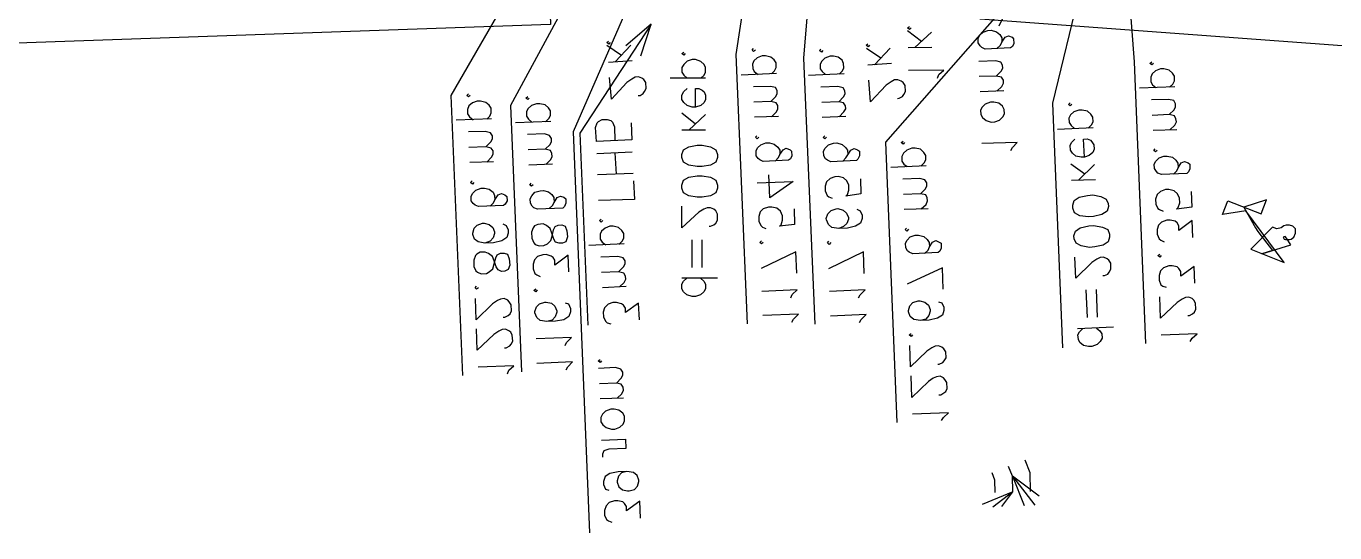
# Model space of a CAD drawing. Header units: metres. Extents: x 131 to 658, y 22 to 173.
# Drawn here: x 219.77 to 258.3, y 29.53 to 44.43 of the extents above; entities that cross this region are included whole.
import ezdxf

# ---------------------------------------------------------------- set-up
doc = ezdxf.new("R2010")
doc.units = ezdxf.units.M
for name, color, linetype in [('BUILDING', 7, 'Continuous'), ('ELECTR_CABLE', 7, 'Continuous'), ('ELECTR_CABLE_COMM', 7, 'Continuous'), ('GAS', 7, 'Continuous'), ('HEAT', 7, 'Continuous'), ('SEWER', 7, 'Continuous')]:
    doc.layers.add(name, color=color, linetype=linetype)

msp = doc.modelspace()

# ---------------------------------------------------------------- linework, layer by layer
at = {"layer": 'BUILDING'}
for points in [[(366.981, 35.872), (247.865, 44.644), (248.882, 58.456), (367.998, 49.685)], [(181.234, 54.062), (234.806, 55.937), (235.207, 44.483), (181.635, 42.608)], [(255.681, 39.001), (254.993, 38.89), (255.159, 39.29), (256.135, 38.913), (256.291, 39.323), (255.625, 39.112), (255.625, 39.112), (255.969, 38.502), (256.036, 38.391), (256.468, 37.836), (256.158, 37.736), (257.012, 38.003), (256.879, 38.191), (256.846, 38.247), (256.846, 38.247), (256.779, 38.225), (256.779, 38.225), (256.812, 38.169), (256.812, 38.169), (256.857, 38.158), (256.857, 38.158), (256.968, 38.158), (256.968, 38.158), (257.023, 38.169), (257.023, 38.169), (257.101, 38.225), (257.101, 38.225), (257.145, 38.347), (257.145, 38.347), (257.145, 38.469), (257.145, 38.469), (257.068, 38.546), (257.068, 38.546), (256.968, 38.58), (256.968, 38.58), (256.868, 38.58), (256.868, 38.58), (256.801, 38.558), (256.801, 38.558), (256.724, 38.502), (256.724, 38.502), (256.602, 38.469), (256.602, 38.469), (256.468, 38.524), (255.836, 37.87), (256.812, 37.481)]]:
    msp.add_lwpolyline(points, close=True, dxfattribs=at)
at = {"layer": 'ELECTR_CABLE'}
for points in [[(243.663, 61.472), (243.552, 62.449), (243.552, 62.449), (240.667, 43.596), (240.667, 43.596), (240.999, 35.672)], [(243.463, 49.976), (243.274, 50.93), (243.274, 50.93), (242.664, 43.496), (242.664, 43.496), (242.997, 35.661)], [(237.77, 48.434), (237.981, 49.388), (237.981, 49.388), (234.031, 42.097), (234.031, 42.097), (234.353, 34.263)], [(237.87, 43.562), (238.17, 44.494), (238.17, 44.494), (236.073, 41.287), (236.073, 41.287), (236.306, 35.639)], [(238.17, 44.494), (237.426, 43.851)], [(245.827, 44.383), (245.782, 44.339), (245.782, 44.339), (245.727, 44.383), (245.727, 44.383), (245.782, 44.428)], [(236.971, 43.951), (236.927, 43.906), (236.927, 43.906), (236.872, 43.951), (236.872, 43.951), (236.916, 43.995)], [(246.137, 43.984), (245.727, 44.295)], [(246.426, 44.261), (245.938, 43.806)], [(237.304, 43.573), (236.872, 43.862)], [(237.571, 43.873), (237.116, 43.385)], [(241.244, 43.729), (241.188, 43.684), (241.188, 43.684), (241.144, 43.729), (241.144, 43.729), (241.188, 43.773)], [(241.721, 43.03), (241.81, 43.118), (241.81, 43.118), (241.854, 43.218), (241.854, 43.218), (241.854, 43.351), (241.854, 43.351), (241.798, 43.44), (241.798, 43.44), (241.699, 43.518), (241.699, 43.518), (241.543, 43.562), (241.543, 43.562), (241.443, 43.562), (241.443, 43.562), (241.299, 43.507), (241.299, 43.507), (241.199, 43.418), (241.199, 43.418), (241.155, 43.318), (241.155, 43.318), (241.166, 43.185), (241.166, 43.185), (241.21, 43.096), (241.21, 43.096), (241.321, 43.007)], [(243.23, 43.718), (243.186, 43.673), (243.186, 43.673), (243.13, 43.718), (243.13, 43.718), (243.174, 43.762)], [(243.707, 43.018), (243.807, 43.118), (243.807, 43.118), (243.851, 43.207), (243.851, 43.207), (243.84, 43.34), (243.84, 43.34), (243.796, 43.429), (243.796, 43.429), (243.685, 43.518), (243.685, 43.518), (243.541, 43.551), (243.541, 43.551), (243.441, 43.551), (243.441, 43.551), (243.285, 43.496), (243.285, 43.496), (243.197, 43.407), (243.197, 43.407), (243.152, 43.318), (243.152, 43.318), (243.152, 43.174), (243.152, 43.174), (243.208, 43.096), (243.208, 43.096), (243.308, 43.007)], [(244.606, 43.873), (244.562, 43.829), (244.562, 43.829), (244.506, 43.873), (244.506, 43.873), (244.55, 43.917)], [(244.939, 43.496), (244.517, 43.773)], [(245.216, 43.784), (244.75, 43.296)], [(246.437, 43.806), (245.738, 43.795)], [(237.615, 43.418), (236.916, 43.362)], [(245.25, 43.34), (244.55, 43.285)], [(237.793, 42.397), (237.848, 42.397), (237.848, 42.397), (237.937, 42.453), (237.937, 42.453), (237.981, 42.508), (237.981, 42.508), (238.026, 42.597), (238.026, 42.597), (238.014, 42.774), (238.014, 42.774), (237.959, 42.863), (237.959, 42.863), (237.903, 42.907), (237.903, 42.907), (237.804, 42.941), (237.804, 42.941), (237.704, 42.93), (237.704, 42.93), (237.604, 42.874), (237.604, 42.874), (237.46, 42.774), (237.46, 42.774), (237.005, 42.286), (237.005, 42.286), (236.949, 42.919)], [(241.865, 43.041), (240.822, 42.996)], [(243.862, 43.03), (242.808, 42.985)], [(245.427, 42.308), (245.472, 42.319), (245.472, 42.319), (245.571, 42.364), (245.571, 42.364), (245.616, 42.419), (245.616, 42.419), (245.66, 42.508), (245.66, 42.508), (245.649, 42.686), (245.649, 42.686), (245.594, 42.774), (245.594, 42.774), (245.538, 42.819), (245.538, 42.819), (245.438, 42.852), (245.438, 42.852), (245.338, 42.852), (245.338, 42.852), (245.238, 42.797), (245.238, 42.797), (245.094, 42.697), (245.094, 42.697), (244.628, 42.208), (244.628, 42.208), (244.584, 42.841)], [(246.603, 42.907), (246.648, 43.007), (246.648, 43.007), (246.792, 43.141), (246.792, 43.141), (245.749, 43.129)], [(241.699, 42.219), (241.843, 42.364), (241.843, 42.364), (241.887, 42.453), (241.887, 42.453), (241.887, 42.541), (241.887, 42.541), (241.832, 42.63), (241.832, 42.63), (241.687, 42.663), (241.687, 42.663), (241.188, 42.652)], [(243.696, 42.208), (243.84, 42.353), (243.84, 42.353), (243.885, 42.441), (243.885, 42.441), (243.874, 42.53), (243.874, 42.53), (243.829, 42.619), (243.829, 42.619), (243.674, 42.663), (243.674, 42.663), (243.174, 42.641)], [(234.586, 42.319), (234.541, 42.275), (234.541, 42.275), (234.486, 42.319), (234.486, 42.319), (234.541, 42.364)], [(235.063, 41.62), (235.163, 41.72), (235.163, 41.72), (235.207, 41.809), (235.207, 41.809), (235.207, 41.942), (235.207, 41.942), (235.152, 42.031), (235.152, 42.031), (235.052, 42.12), (235.052, 42.12), (234.896, 42.153), (234.896, 42.153), (234.796, 42.153), (234.796, 42.153), (234.652, 42.097), (234.652, 42.097), (234.552, 42.009), (234.552, 42.009), (234.508, 41.92), (234.508, 41.92), (234.508, 41.787), (234.508, 41.787), (234.563, 41.698), (234.563, 41.698), (234.663, 41.609)], [(241.721, 41.765), (241.865, 41.909), (241.865, 41.909), (241.909, 41.998), (241.909, 41.998), (241.909, 42.097), (241.909, 42.097), (241.854, 42.175), (241.854, 42.175), (241.699, 42.219), (241.699, 42.219), (241.199, 42.197)], [(243.707, 41.765), (243.851, 41.909), (243.851, 41.909), (243.907, 41.998), (243.907, 41.998), (243.896, 42.086), (243.896, 42.086), (243.84, 42.175), (243.84, 42.175), (243.696, 42.208), (243.696, 42.208), (243.197, 42.186)], [(235.218, 41.631), (234.175, 41.587)], [(237.582, 41.587), (237.604, 41.088), (237.604, 41.088), (236.561, 41.043), (236.561, 41.043), (236.539, 41.454), (236.539, 41.454), (236.583, 41.587), (236.583, 41.587), (236.627, 41.631), (236.627, 41.631), (236.727, 41.687), (236.727, 41.687), (236.883, 41.687), (236.883, 41.687), (236.982, 41.654), (236.982, 41.654), (237.038, 41.609), (237.038, 41.609), (237.093, 41.476), (237.093, 41.476), (237.105, 41.065)], [(241.921, 41.776), (241.221, 41.753)], [(243.907, 41.776), (243.208, 41.742)], [(235.052, 40.81), (235.196, 40.954), (235.196, 40.954), (235.24, 41.043), (235.24, 41.043), (235.24, 41.132), (235.24, 41.132), (235.185, 41.221), (235.185, 41.221), (235.029, 41.265), (235.029, 41.265), (234.53, 41.243)], [(241.343, 41.165), (241.299, 41.121), (241.299, 41.121), (241.244, 41.165), (241.244, 41.165), (241.288, 41.21)], [(241.821, 40.466), (241.921, 40.566), (241.921, 40.566), (241.965, 40.655), (241.965, 40.655), (242.065, 40.799), (242.065, 40.799), (242.154, 40.844), (242.154, 40.844), (242.265, 40.799), (242.265, 40.799), (242.309, 40.755), (242.309, 40.755), (242.32, 40.622), (242.32, 40.622), (242.276, 40.533), (242.276, 40.533), (242.22, 40.488), (242.22, 40.488), (241.477, 40.455), (241.477, 40.455), (241.377, 40.499), (241.377, 40.499), (241.321, 40.544), (241.321, 40.544), (241.266, 40.622), (241.266, 40.622), (241.266, 40.766), (241.266, 40.766), (241.31, 40.855), (241.31, 40.855), (241.399, 40.943), (241.399, 40.943), (241.554, 40.999), (241.554, 40.999), (241.654, 40.999), (241.654, 40.999), (241.798, 40.966), (241.798, 40.966), (241.909, 40.877), (241.909, 40.877), (241.965, 40.788), (241.965, 40.788), (241.965, 40.655)], [(243.341, 41.165), (243.285, 41.121), (243.285, 41.121), (243.241, 41.154), (243.241, 41.154), (243.285, 41.21)], [(243.818, 40.466), (243.907, 40.555), (243.907, 40.555), (243.962, 40.644), (243.962, 40.644), (244.051, 40.788), (244.051, 40.788), (244.151, 40.832), (244.151, 40.832), (244.251, 40.799), (244.251, 40.799), (244.306, 40.755), (244.306, 40.755), (244.306, 40.622), (244.306, 40.622), (244.262, 40.522), (244.262, 40.522), (244.218, 40.477), (244.218, 40.477), (243.463, 40.444), (243.463, 40.444), (243.363, 40.488), (243.363, 40.488), (243.308, 40.533), (243.308, 40.533), (243.263, 40.622), (243.263, 40.622), (243.252, 40.755), (243.252, 40.755), (243.297, 40.844), (243.297, 40.844), (243.396, 40.943), (243.396, 40.943), (243.541, 40.988), (243.541, 40.988), (243.641, 40.999), (243.641, 40.999), (243.796, 40.954), (243.796, 40.954), (243.896, 40.866), (243.896, 40.866), (243.951, 40.788), (243.951, 40.788), (243.962, 40.644)], [(235.074, 40.366), (235.218, 40.511), (235.218, 40.511), (235.262, 40.599), (235.262, 40.599), (235.251, 40.688), (235.251, 40.688), (235.207, 40.777), (235.207, 40.777), (235.052, 40.81), (235.052, 40.81), (234.552, 40.799)], [(236.572, 40.688), (237.615, 40.733)], [(237.149, 40.078), (237.116, 40.71)], [(235.274, 40.377), (234.574, 40.344)], [(237.648, 40.1), (236.594, 40.056)], [(234.697, 39.767), (234.652, 39.723), (234.652, 39.723), (234.597, 39.756), (234.597, 39.756), (234.641, 39.811)], [(237.659, 39.878), (237.682, 39.334), (237.682, 39.334), (236.627, 39.301)], [(241.299, 39.823), (242.353, 39.867), (242.353, 39.867), (241.665, 39.379), (241.665, 39.379), (241.643, 40.056)], [(244.34, 39.945), (244.351, 39.501), (244.351, 39.501), (243.907, 39.434), (243.907, 39.434), (243.951, 39.479), (243.951, 39.479), (243.996, 39.612), (243.996, 39.612), (243.996, 39.756), (243.996, 39.756), (243.94, 39.878), (243.94, 39.878), (243.84, 39.967), (243.84, 39.967), (243.685, 40.011), (243.685, 40.011), (243.585, 40), (243.585, 40), (243.441, 39.956), (243.441, 39.956), (243.341, 39.856), (243.341, 39.856), (243.297, 39.723), (243.297, 39.723), (243.297, 39.59), (243.297, 39.59), (243.352, 39.456), (243.352, 39.456), (243.407, 39.412), (243.407, 39.412), (243.507, 39.368)], [(235.174, 39.068), (235.274, 39.157), (235.274, 39.157), (235.318, 39.246), (235.318, 39.246), (235.407, 39.39), (235.407, 39.39), (235.507, 39.434), (235.507, 39.434), (235.606, 39.401), (235.606, 39.401), (235.662, 39.357), (235.662, 39.357), (235.662, 39.223), (235.662, 39.223), (235.618, 39.123), (235.618, 39.123), (235.573, 39.079), (235.573, 39.079), (234.83, 39.046), (234.83, 39.046), (234.719, 39.09), (234.719, 39.09), (234.674, 39.135), (234.674, 39.135), (234.619, 39.223), (234.619, 39.223), (234.608, 39.357), (234.608, 39.357), (234.663, 39.445), (234.663, 39.445), (234.752, 39.545), (234.752, 39.545), (234.907, 39.59), (234.907, 39.59), (235.007, 39.601), (235.007, 39.601), (235.152, 39.556), (235.152, 39.556), (235.251, 39.479), (235.251, 39.479), (235.307, 39.39), (235.307, 39.39), (235.318, 39.246)], [(242.387, 39.057), (242.398, 38.602), (242.398, 38.602), (241.954, 38.546), (241.954, 38.546), (241.998, 38.591), (241.998, 38.591), (242.043, 38.724), (242.043, 38.724), (242.043, 38.857), (242.043, 38.857), (241.987, 38.99), (241.987, 38.99), (241.876, 39.079), (241.876, 39.079), (241.732, 39.112), (241.732, 39.112), (241.632, 39.112), (241.632, 39.112), (241.477, 39.057), (241.477, 39.057), (241.388, 38.968), (241.388, 38.968), (241.343, 38.835), (241.343, 38.835), (241.343, 38.691), (241.343, 38.691), (241.399, 38.569), (241.399, 38.569), (241.454, 38.524), (241.454, 38.524), (241.554, 38.48)], [(244.229, 39.046), (244.329, 39.001), (244.329, 39.001), (244.384, 38.868), (244.384, 38.868), (244.384, 38.779), (244.384, 38.779), (244.34, 38.635), (244.34, 38.635), (244.195, 38.546), (244.195, 38.546), (243.951, 38.491), (243.951, 38.491), (243.696, 38.48), (243.696, 38.48), (243.496, 38.513), (243.496, 38.513), (243.396, 38.602), (243.396, 38.602), (243.341, 38.735), (243.341, 38.735), (243.33, 38.779), (243.33, 38.779), (243.374, 38.913), (243.374, 38.913), (243.474, 39.013), (243.474, 39.013), (243.618, 39.057), (243.618, 39.057), (243.674, 39.068), (243.674, 39.068), (243.829, 39.024), (243.829, 39.024), (243.929, 38.935), (243.929, 38.935), (243.985, 38.802), (243.985, 38.802), (243.985, 38.757), (243.985, 38.757), (243.94, 38.624), (243.94, 38.624), (243.84, 38.535), (243.84, 38.535), (243.696, 38.48)], [(235.706, 38.236), (235.662, 38.092), (235.662, 38.092), (235.562, 38.047), (235.562, 38.047), (235.462, 38.047), (235.462, 38.047), (235.362, 38.08), (235.362, 38.08), (235.307, 38.169), (235.307, 38.169), (235.251, 38.347), (235.251, 38.347), (235.196, 38.48), (235.196, 38.48), (235.096, 38.569), (235.096, 38.569), (234.996, 38.613), (234.996, 38.613), (234.841, 38.602), (234.841, 38.602), (234.741, 38.558), (234.741, 38.558), (234.697, 38.502), (234.697, 38.502), (234.652, 38.369), (234.652, 38.369), (234.663, 38.191), (234.663, 38.191), (234.719, 38.058), (234.719, 38.058), (234.763, 38.014), (234.763, 38.014), (234.874, 37.969), (234.874, 37.969), (235.018, 37.981), (235.018, 37.981), (235.118, 38.025), (235.118, 38.025), (235.218, 38.125), (235.218, 38.125), (235.262, 38.258), (235.262, 38.258), (235.296, 38.436), (235.296, 38.436), (235.351, 38.535), (235.351, 38.535), (235.44, 38.58), (235.44, 38.58), (235.54, 38.591), (235.54, 38.591), (235.64, 38.546), (235.64, 38.546), (235.695, 38.413), (235.695, 38.413), (235.706, 38.236)], [(236.749, 38.713), (236.705, 38.669), (236.705, 38.669), (236.65, 38.713), (236.65, 38.713), (236.705, 38.757)], [(237.227, 38.014), (237.326, 38.114), (237.326, 38.114), (237.371, 38.202), (237.371, 38.202), (237.371, 38.336), (237.371, 38.336), (237.315, 38.424), (237.315, 38.424), (237.216, 38.513), (237.216, 38.513), (237.06, 38.546), (237.06, 38.546), (236.96, 38.546), (236.96, 38.546), (236.816, 38.491), (236.816, 38.491), (236.716, 38.402), (236.716, 38.402), (236.672, 38.313), (236.672, 38.313), (236.672, 38.169), (236.672, 38.169), (236.727, 38.08), (236.727, 38.08), (236.838, 38.003)], [(237.382, 38.025), (236.339, 37.981)], [(241.477, 38.069), (241.421, 38.025), (241.421, 38.025), (241.377, 38.069), (241.377, 38.069), (241.421, 38.114)], [(242.464, 37.17), (242.431, 37.792), (242.431, 37.792), (241.41, 37.304)], [(243.463, 38.069), (243.419, 38.014), (243.419, 38.014), (243.363, 38.058), (243.363, 38.058), (243.407, 38.103)], [(244.451, 37.159), (244.428, 37.792), (244.428, 37.792), (243.396, 37.293)], [(235.751, 37.204), (235.729, 37.692), (235.729, 37.692), (235.34, 37.403), (235.34, 37.403), (235.34, 37.548), (235.34, 37.548), (235.285, 37.625), (235.285, 37.625), (235.229, 37.67), (235.229, 37.67), (235.085, 37.714), (235.085, 37.714), (234.985, 37.703), (234.985, 37.703), (234.83, 37.659), (234.83, 37.659), (234.741, 37.559), (234.741, 37.559), (234.697, 37.426), (234.697, 37.426), (234.697, 37.293), (234.697, 37.293), (234.752, 37.159), (234.752, 37.159), (234.808, 37.115), (234.808, 37.115), (234.907, 37.071)], [(237.216, 37.204), (237.36, 37.348), (237.36, 37.348), (237.404, 37.437), (237.404, 37.437), (237.404, 37.526), (237.404, 37.526), (237.349, 37.614), (237.349, 37.614), (237.193, 37.659), (237.193, 37.659), (236.694, 37.637)], [(237.238, 36.76), (237.382, 36.893), (237.382, 36.893), (237.426, 36.993), (237.426, 36.993), (237.415, 37.082), (237.415, 37.082), (237.371, 37.17), (237.371, 37.17), (237.216, 37.204), (237.216, 37.204), (236.716, 37.182)], [(234.819, 36.671), (234.774, 36.616), (234.774, 36.616), (234.719, 36.66), (234.719, 36.66), (234.774, 36.704)], [(237.437, 36.771), (236.738, 36.738)], [(242.287, 36.438), (242.331, 36.538), (242.331, 36.538), (242.475, 36.671), (242.475, 36.671), (241.432, 36.627)], [(244.284, 36.438), (244.329, 36.527), (244.329, 36.527), (244.473, 36.671), (244.473, 36.671), (243.43, 36.627)], [(235.64, 36.294), (235.74, 36.261), (235.74, 36.261), (235.795, 36.127), (235.795, 36.127), (235.795, 36.028), (235.795, 36.028), (235.751, 35.894), (235.751, 35.894), (235.606, 35.794), (235.606, 35.794), (235.362, 35.75), (235.362, 35.75), (235.107, 35.739), (235.107, 35.739), (234.907, 35.772), (234.907, 35.772), (234.808, 35.861), (234.808, 35.861), (234.752, 35.994), (234.752, 35.994), (234.752, 36.039), (234.752, 36.039), (234.796, 36.172), (234.796, 36.172), (234.885, 36.261), (234.885, 36.261), (235.041, 36.316), (235.041, 36.316), (235.085, 36.316), (235.085, 36.316), (235.24, 36.283), (235.24, 36.283), (235.34, 36.194), (235.34, 36.194), (235.396, 36.061), (235.396, 36.061), (235.396, 36.016), (235.396, 36.016), (235.351, 35.883), (235.351, 35.883), (235.262, 35.783), (235.262, 35.783), (235.107, 35.739)], [(237.826, 35.794), (237.804, 36.283), (237.804, 36.283), (237.415, 36.005), (237.415, 36.005), (237.415, 36.138), (237.415, 36.138), (237.36, 36.227), (237.36, 36.227), (237.304, 36.261), (237.304, 36.261), (237.149, 36.305), (237.149, 36.305), (237.049, 36.305), (237.049, 36.305), (236.905, 36.249), (236.905, 36.249), (236.805, 36.15), (236.805, 36.15), (236.761, 36.016), (236.761, 36.016), (236.772, 35.883), (236.772, 35.883), (236.827, 35.75), (236.827, 35.75), (236.883, 35.706), (236.883, 35.706), (236.982, 35.672)], [(242.32, 35.728), (242.364, 35.817), (242.364, 35.817), (242.509, 35.961), (242.509, 35.961), (241.466, 35.917)], [(244.306, 35.717), (244.362, 35.806), (244.362, 35.806), (244.506, 35.95), (244.506, 35.95), (243.452, 35.905)], [(235.64, 35.04), (235.684, 35.129), (235.684, 35.129), (235.828, 35.273), (235.828, 35.273), (234.785, 35.229)], [(235.673, 34.319), (235.717, 34.407), (235.717, 34.407), (235.862, 34.552), (235.862, 34.552), (234.808, 34.507)]]:
    msp.add_lwpolyline(points, dxfattribs=at)
at = {"layer": 'ELECTR_CABLE_COMM'}
for points in [[(251.486, 58.842), (251.153, 59.763), (251.153, 59.763), (252.396, 43.385), (252.396, 43.385), (252.729, 35.095)], [(248.357, 43.773), (248.457, 43.873), (248.457, 43.873), (248.501, 43.962), (248.501, 43.962), (248.601, 44.106), (248.601, 44.106), (248.701, 44.15), (248.701, 44.15), (248.801, 44.106), (248.801, 44.106), (248.845, 44.062), (248.845, 44.062), (248.856, 43.928), (248.856, 43.928), (248.812, 43.84), (248.812, 43.84), (248.756, 43.795), (248.756, 43.795), (248.013, 43.762), (248.013, 43.762), (247.913, 43.806), (247.913, 43.806), (247.857, 43.851), (247.857, 43.851), (247.802, 43.939), (247.802, 43.939), (247.802, 44.073), (247.802, 44.073), (247.846, 44.161), (247.846, 44.161), (247.946, 44.261), (247.946, 44.261), (248.09, 44.306), (248.09, 44.306), (248.19, 44.317), (248.19, 44.317), (248.346, 44.272), (248.346, 44.272), (248.445, 44.184), (248.445, 44.184), (248.501, 44.095), (248.501, 44.095), (248.501, 43.962)], [(248.334, 42.963), (248.479, 43.107), (248.479, 43.107), (248.534, 43.196), (248.534, 43.196), (248.523, 43.285), (248.523, 43.285), (248.468, 43.374), (248.468, 43.374), (248.323, 43.418), (248.323, 43.418), (247.824, 43.396)], [(252.962, 43.34), (252.917, 43.296), (252.917, 43.296), (252.862, 43.34), (252.862, 43.34), (252.917, 43.385)], [(253.439, 42.641), (253.539, 42.73), (253.539, 42.73), (253.583, 42.83), (253.583, 42.83), (253.583, 42.963), (253.583, 42.963), (253.528, 43.052), (253.528, 43.052), (253.428, 43.141), (253.428, 43.141), (253.273, 43.174), (253.273, 43.174), (253.173, 43.174), (253.173, 43.174), (253.028, 43.118), (253.028, 43.118), (252.929, 43.03), (252.929, 43.03), (252.884, 42.93), (252.884, 42.93), (252.884, 42.797), (252.884, 42.797), (252.94, 42.708), (252.94, 42.708), (253.039, 42.63)], [(248.357, 42.519), (248.501, 42.663), (248.501, 42.663), (248.545, 42.752), (248.545, 42.752), (248.545, 42.841), (248.545, 42.841), (248.49, 42.93), (248.49, 42.93), (248.334, 42.963), (248.334, 42.963), (247.835, 42.952)], [(248.556, 42.53), (247.857, 42.497)], [(253.594, 42.652), (252.551, 42.608)], [(248.579, 41.853), (248.567, 41.986), (248.567, 41.986), (248.523, 42.075), (248.523, 42.075), (248.412, 42.164), (248.412, 42.164), (248.268, 42.197), (248.268, 42.197), (248.168, 42.197), (248.168, 42.197), (248.013, 42.142), (248.013, 42.142), (247.924, 42.053), (247.924, 42.053), (247.868, 41.964), (247.868, 41.964), (247.88, 41.831), (247.88, 41.831), (247.935, 41.742), (247.935, 41.742), (248.035, 41.654), (248.035, 41.654), (248.19, 41.609), (248.19, 41.609), (248.29, 41.62), (248.29, 41.62), (248.434, 41.665), (248.434, 41.665), (248.534, 41.765), (248.534, 41.765), (248.579, 41.853)], [(253.428, 41.831), (253.572, 41.975), (253.572, 41.975), (253.617, 42.064), (253.617, 42.064), (253.617, 42.153), (253.617, 42.153), (253.561, 42.242), (253.561, 42.242), (253.406, 42.275), (253.406, 42.275), (252.906, 42.264)], [(253.45, 41.387), (253.594, 41.52), (253.594, 41.52), (253.639, 41.62), (253.639, 41.62), (253.628, 41.709), (253.628, 41.709), (253.583, 41.798), (253.583, 41.798), (253.428, 41.831), (253.428, 41.831), (252.929, 41.809)], [(253.65, 41.387), (252.951, 41.365)], [(248.767, 40.777), (248.812, 40.866), (248.812, 40.866), (248.956, 41.01), (248.956, 41.01), (247.913, 40.977)], [(253.073, 40.777), (253.028, 40.733), (253.028, 40.733), (252.973, 40.777), (252.973, 40.777), (253.017, 40.821)], [(253.55, 40.078), (253.65, 40.178), (253.65, 40.178), (253.694, 40.266), (253.694, 40.266), (253.783, 40.411), (253.783, 40.411), (253.883, 40.455), (253.883, 40.455), (253.983, 40.411), (253.983, 40.411), (254.038, 40.377), (254.038, 40.377), (254.038, 40.233), (254.038, 40.233), (253.994, 40.144), (253.994, 40.144), (253.949, 40.1), (253.949, 40.1), (253.206, 40.067), (253.206, 40.067), (253.095, 40.111), (253.095, 40.111), (253.051, 40.155), (253.051, 40.155), (252.995, 40.244), (252.995, 40.244), (252.984, 40.377), (252.984, 40.377), (253.039, 40.466), (253.039, 40.466), (253.128, 40.555), (253.128, 40.555), (253.273, 40.61), (253.273, 40.61), (253.372, 40.61), (253.372, 40.61), (253.528, 40.577), (253.528, 40.577), (253.628, 40.488), (253.628, 40.488), (253.683, 40.4), (253.683, 40.4), (253.694, 40.266)], [(254.071, 39.567), (254.094, 39.112), (254.094, 39.112), (253.639, 39.046), (253.639, 39.046), (253.694, 39.101), (253.694, 39.101), (253.739, 39.234), (253.739, 39.234), (253.727, 39.368), (253.727, 39.368), (253.672, 39.501), (253.672, 39.501), (253.572, 39.59), (253.572, 39.59), (253.417, 39.623), (253.417, 39.623), (253.317, 39.623), (253.317, 39.623), (253.173, 39.567), (253.173, 39.567), (253.073, 39.479), (253.073, 39.479), (253.028, 39.345), (253.028, 39.345), (253.039, 39.201), (253.039, 39.201), (253.095, 39.068), (253.095, 39.068), (253.139, 39.035), (253.139, 39.035), (253.25, 38.99)], [(254.127, 38.214), (254.105, 38.713), (254.105, 38.713), (253.716, 38.424), (253.716, 38.424), (253.716, 38.558), (253.716, 38.558), (253.661, 38.646), (253.661, 38.646), (253.605, 38.691), (253.605, 38.691), (253.461, 38.724), (253.461, 38.724), (253.361, 38.724), (253.361, 38.724), (253.206, 38.669), (253.206, 38.669), (253.117, 38.58), (253.117, 38.58), (253.073, 38.447), (253.073, 38.447), (253.073, 38.313), (253.073, 38.313), (253.128, 38.18), (253.128, 38.18), (253.184, 38.136), (253.184, 38.136), (253.284, 38.092)], [(253.195, 37.681), (253.15, 37.637), (253.15, 37.637), (253.095, 37.681), (253.095, 37.681), (253.15, 37.725)], [(254.182, 36.871), (254.16, 37.359), (254.16, 37.359), (253.772, 37.082), (253.772, 37.082), (253.772, 37.215), (253.772, 37.215), (253.716, 37.304), (253.716, 37.304), (253.661, 37.348), (253.661, 37.348), (253.517, 37.381), (253.517, 37.381), (253.417, 37.381), (253.417, 37.381), (253.261, 37.326), (253.261, 37.326), (253.173, 37.237), (253.173, 37.237), (253.128, 37.093), (253.128, 37.093), (253.128, 36.96), (253.128, 36.96), (253.184, 36.826), (253.184, 36.826), (253.239, 36.782), (253.239, 36.782), (253.339, 36.749)], [(253.972, 35.917), (254.027, 35.917), (254.027, 35.917), (254.116, 35.972), (254.116, 35.972), (254.171, 36.016), (254.171, 36.016), (254.216, 36.105), (254.216, 36.105), (254.205, 36.283), (254.205, 36.283), (254.149, 36.371), (254.149, 36.371), (254.105, 36.416), (254.105, 36.416), (254.005, 36.46), (254.005, 36.46), (253.905, 36.449), (253.905, 36.449), (253.805, 36.405), (253.805, 36.405), (253.661, 36.305), (253.661, 36.305), (253.173, 35.839), (253.173, 35.839), (253.15, 36.471)], [(254.049, 35.151), (254.105, 35.251), (254.105, 35.251), (254.249, 35.384), (254.249, 35.384), (253.195, 35.34)]]:
    msp.add_lwpolyline(points, dxfattribs=at)
at = {"layer": 'GAS'}
for points in [[(234.763, 46.181), (235.007, 47.124), (235.007, 47.124), (232.277, 42.397), (232.277, 42.397), (232.621, 34.152)], [(248.423, 44.439), (248.856, 45.327), (248.856, 45.327), (245.072, 41.021), (245.072, 41.021), (245.405, 32.776)], [(232.843, 42.397), (232.799, 42.353), (232.799, 42.353), (232.744, 42.397), (232.744, 42.397), (232.799, 42.441)], [(233.332, 41.698), (233.42, 41.787), (233.42, 41.787), (233.465, 41.887), (233.465, 41.887), (233.465, 42.02), (233.465, 42.02), (233.409, 42.109), (233.409, 42.109), (233.309, 42.186), (233.309, 42.186), (233.154, 42.231), (233.154, 42.231), (233.054, 42.231), (233.054, 42.231), (232.91, 42.175), (232.91, 42.175), (232.81, 42.086), (232.81, 42.086), (232.766, 41.986), (232.766, 41.986), (232.766, 41.853), (232.766, 41.853), (232.821, 41.765), (232.821, 41.765), (232.932, 41.676)], [(233.476, 41.709), (232.433, 41.665)], [(233.309, 40.888), (233.454, 41.032), (233.454, 41.032), (233.498, 41.121), (233.498, 41.121), (233.498, 41.21), (233.498, 41.21), (233.443, 41.298), (233.443, 41.298), (233.287, 41.332), (233.287, 41.332), (232.799, 41.321)], [(233.332, 40.433), (233.476, 40.577), (233.476, 40.577), (233.52, 40.666), (233.52, 40.666), (233.52, 40.766), (233.52, 40.766), (233.465, 40.844), (233.465, 40.844), (233.309, 40.888), (233.309, 40.888), (232.81, 40.866)], [(245.638, 41.01), (245.594, 40.966), (245.594, 40.966), (245.538, 41.01), (245.538, 41.01), (245.594, 41.054)], [(246.115, 40.311), (246.215, 40.411), (246.215, 40.411), (246.259, 40.499), (246.259, 40.499), (246.259, 40.633), (246.259, 40.633), (246.204, 40.721), (246.204, 40.721), (246.104, 40.81), (246.104, 40.81), (245.949, 40.844), (245.949, 40.844), (245.849, 40.844), (245.849, 40.844), (245.705, 40.788), (245.705, 40.788), (245.605, 40.699), (245.605, 40.699), (245.56, 40.599), (245.56, 40.599), (245.56, 40.466), (245.56, 40.466), (245.616, 40.377), (245.616, 40.377), (245.716, 40.3)], [(233.531, 40.444), (232.832, 40.422)], [(246.27, 40.322), (245.227, 40.278)], [(232.954, 39.834), (232.91, 39.789), (232.91, 39.789), (232.854, 39.834), (232.854, 39.834), (232.899, 39.878)], [(246.104, 39.501), (246.248, 39.645), (246.248, 39.645), (246.293, 39.734), (246.293, 39.734), (246.293, 39.823), (246.293, 39.823), (246.237, 39.911), (246.237, 39.911), (246.082, 39.956), (246.082, 39.956), (245.582, 39.934)], [(233.431, 39.135), (233.531, 39.234), (233.531, 39.234), (233.576, 39.323), (233.576, 39.323), (233.665, 39.467), (233.665, 39.467), (233.764, 39.512), (233.764, 39.512), (233.864, 39.467), (233.864, 39.467), (233.92, 39.423), (233.92, 39.423), (233.931, 39.29), (233.931, 39.29), (233.875, 39.201), (233.875, 39.201), (233.831, 39.157), (233.831, 39.157), (233.087, 39.123), (233.087, 39.123), (232.988, 39.168), (232.988, 39.168), (232.932, 39.212), (232.932, 39.212), (232.877, 39.29), (232.877, 39.29), (232.877, 39.434), (232.877, 39.434), (232.921, 39.523), (232.921, 39.523), (233.01, 39.612), (233.01, 39.612), (233.165, 39.667), (233.165, 39.667), (233.265, 39.667), (233.265, 39.667), (233.409, 39.634), (233.409, 39.634), (233.52, 39.545), (233.52, 39.545), (233.565, 39.456), (233.565, 39.456), (233.576, 39.323)], [(246.126, 39.057), (246.27, 39.19), (246.27, 39.19), (246.315, 39.29), (246.315, 39.29), (246.304, 39.379), (246.304, 39.379), (246.259, 39.467), (246.259, 39.467), (246.104, 39.501), (246.104, 39.501), (245.605, 39.479)], [(246.326, 39.057), (245.627, 39.035)], [(233.809, 38.613), (233.909, 38.569), (233.909, 38.569), (233.964, 38.436), (233.964, 38.436), (233.964, 38.347), (233.964, 38.347), (233.92, 38.214), (233.92, 38.214), (233.776, 38.114), (233.776, 38.114), (233.531, 38.058), (233.531, 38.058), (233.276, 38.047), (233.276, 38.047), (233.076, 38.092), (233.076, 38.092), (232.977, 38.169), (232.977, 38.169), (232.921, 38.302), (232.921, 38.302), (232.921, 38.347), (232.921, 38.347), (232.965, 38.491), (232.965, 38.491), (233.054, 38.58), (233.054, 38.58), (233.21, 38.635), (233.21, 38.635), (233.254, 38.635), (233.254, 38.635), (233.409, 38.602), (233.409, 38.602), (233.509, 38.513), (233.509, 38.513), (233.565, 38.38), (233.565, 38.38), (233.565, 38.336), (233.565, 38.336), (233.52, 38.202), (233.52, 38.202), (233.431, 38.103), (233.431, 38.103), (233.276, 38.047)], [(245.749, 38.458), (245.705, 38.402), (245.705, 38.402), (245.649, 38.447), (245.649, 38.447), (245.693, 38.491)], [(246.226, 37.747), (246.326, 37.847), (246.326, 37.847), (246.37, 37.936), (246.37, 37.936), (246.459, 38.08), (246.459, 38.08), (246.559, 38.125), (246.559, 38.125), (246.659, 38.08), (246.659, 38.08), (246.714, 38.047), (246.714, 38.047), (246.714, 37.903), (246.714, 37.903), (246.67, 37.814), (246.67, 37.814), (246.626, 37.77), (246.626, 37.77), (245.882, 37.736), (245.882, 37.736), (245.771, 37.781), (245.771, 37.781), (245.727, 37.825), (245.727, 37.825), (245.671, 37.914), (245.671, 37.914), (245.66, 38.047), (245.66, 38.047), (245.716, 38.136), (245.716, 38.136), (245.804, 38.236), (245.804, 38.236), (245.949, 38.28), (245.949, 38.28), (246.049, 38.28), (246.049, 38.28), (246.204, 38.247), (246.204, 38.247), (246.304, 38.158), (246.304, 38.158), (246.359, 38.069), (246.359, 38.069), (246.37, 37.936)], [(234.009, 37.403), (233.964, 37.27), (233.964, 37.27), (233.864, 37.226), (233.864, 37.226), (233.764, 37.215), (233.764, 37.215), (233.665, 37.259), (233.665, 37.259), (233.609, 37.348), (233.609, 37.348), (233.554, 37.526), (233.554, 37.526), (233.498, 37.659), (233.498, 37.659), (233.387, 37.747), (233.387, 37.747), (233.287, 37.781), (233.287, 37.781), (233.143, 37.781), (233.143, 37.781), (233.043, 37.725), (233.043, 37.725), (232.999, 37.681), (232.999, 37.681), (232.954, 37.548), (232.954, 37.548), (232.954, 37.359), (232.954, 37.359), (233.01, 37.237), (233.01, 37.237), (233.065, 37.193), (233.065, 37.193), (233.165, 37.148), (233.165, 37.148), (233.321, 37.159), (233.321, 37.159), (233.409, 37.204), (233.409, 37.204), (233.509, 37.293), (233.509, 37.293), (233.554, 37.437), (233.554, 37.437), (233.598, 37.614), (233.598, 37.614), (233.642, 37.703), (233.642, 37.703), (233.742, 37.759), (233.742, 37.759), (233.842, 37.759), (233.842, 37.759), (233.942, 37.725), (233.942, 37.725), (233.997, 37.592), (233.997, 37.592), (234.009, 37.403)], [(246.77, 36.693), (246.748, 37.326), (246.748, 37.326), (245.716, 36.838)], [(233.087, 36.738), (233.032, 36.693), (233.032, 36.693), (232.988, 36.738), (232.988, 36.738), (233.032, 36.782)], [(233.82, 35.872), (233.864, 35.872), (233.864, 35.872), (233.964, 35.917), (233.964, 35.917), (234.02, 35.972), (234.02, 35.972), (234.064, 36.061), (234.064, 36.061), (234.053, 36.238), (234.053, 36.238), (233.997, 36.327), (233.997, 36.327), (233.953, 36.371), (233.953, 36.371), (233.842, 36.416), (233.842, 36.416), (233.742, 36.405), (233.742, 36.405), (233.653, 36.36), (233.653, 36.36), (233.498, 36.261), (233.498, 36.261), (233.021, 35.794), (233.021, 35.794), (232.999, 36.416)], [(246.637, 36.327), (246.737, 36.294), (246.737, 36.294), (246.792, 36.161), (246.792, 36.161), (246.792, 36.072), (246.792, 36.072), (246.748, 35.928), (246.748, 35.928), (246.603, 35.839), (246.603, 35.839), (246.359, 35.783), (246.359, 35.783), (246.104, 35.772), (246.104, 35.772), (245.904, 35.806), (245.904, 35.806), (245.804, 35.894), (245.804, 35.894), (245.749, 36.028), (245.749, 36.028), (245.749, 36.072), (245.749, 36.072), (245.793, 36.205), (245.793, 36.205), (245.882, 36.305), (245.882, 36.305), (246.037, 36.349), (246.037, 36.349), (246.082, 36.349), (246.082, 36.349), (246.237, 36.316), (246.237, 36.316), (246.337, 36.227), (246.337, 36.227), (246.393, 36.094), (246.393, 36.094), (246.393, 36.05), (246.393, 36.05), (246.348, 35.917), (246.348, 35.917), (246.259, 35.817), (246.259, 35.817), (246.104, 35.772)], [(233.853, 34.973), (233.909, 34.973), (233.909, 34.973), (234.009, 35.029), (234.009, 35.029), (234.053, 35.073), (234.053, 35.073), (234.097, 35.162), (234.097, 35.162), (234.086, 35.34), (234.086, 35.34), (234.042, 35.428), (234.042, 35.428), (233.986, 35.473), (233.986, 35.473), (233.886, 35.517), (233.886, 35.517), (233.787, 35.506), (233.787, 35.506), (233.687, 35.462), (233.687, 35.462), (233.542, 35.362), (233.542, 35.362), (233.054, 34.896), (233.054, 34.896), (233.032, 35.528)], [(245.871, 35.351), (245.827, 35.306), (245.827, 35.306), (245.771, 35.351), (245.771, 35.351), (245.827, 35.395)], [(246.614, 34.485), (246.659, 34.485), (246.659, 34.485), (246.759, 34.541), (246.759, 34.541), (246.803, 34.585), (246.803, 34.585), (246.859, 34.674), (246.859, 34.674), (246.847, 34.851), (246.847, 34.851), (246.792, 34.94), (246.792, 34.94), (246.737, 34.984), (246.737, 34.984), (246.637, 35.029), (246.637, 35.029), (246.537, 35.018), (246.537, 35.018), (246.437, 34.973), (246.437, 34.973), (246.293, 34.873), (246.293, 34.873), (245.815, 34.407), (245.815, 34.407), (245.793, 35.04)], [(233.942, 34.208), (233.986, 34.307), (233.986, 34.307), (234.131, 34.441), (234.131, 34.441), (233.076, 34.396)], [(246.648, 33.586), (246.703, 33.586), (246.703, 33.586), (246.792, 33.642), (246.792, 33.642), (246.847, 33.686), (246.847, 33.686), (246.892, 33.775), (246.892, 33.775), (246.881, 33.952), (246.881, 33.952), (246.825, 34.041), (246.825, 34.041), (246.781, 34.086), (246.781, 34.086), (246.681, 34.13), (246.681, 34.13), (246.581, 34.119), (246.581, 34.119), (246.481, 34.074), (246.481, 34.074), (246.337, 33.975), (246.337, 33.975), (245.849, 33.509), (245.849, 33.509), (245.827, 34.141)], [(246.725, 32.832), (246.781, 32.92), (246.781, 32.92), (246.925, 33.054), (246.925, 33.054), (245.871, 33.02)]]:
    msp.add_lwpolyline(points, dxfattribs=at)
at = {"layer": 'HEAT'}
for points in [[(249.344, 30.745), (249.333, 31.289), (249.333, 31.289), (249.189, 31.666)], [(248.301, 30.712), (248.29, 31.078), (248.29, 31.078), (248.212, 31.289)], [(248.823, 30.734), (248.812, 31.189), (248.812, 31.189), (248.701, 31.478)], [(249.599, 30.601), (248.812, 31.189), (249.469, 30.341)], [(248.812, 31.189), (249.158, 30.329)], [(248.823, 30.734), (247.924, 30.357)], [(248.504, 30.299), (248.823, 30.734), (248.238, 30.282)]]:
    msp.add_lwpolyline(points, dxfattribs=at)
at = {"layer": 'SEWER'}
for points in [[(251.652, 47.912), (251.619, 48.889), (251.619, 48.889), (249.988, 42.164), (249.988, 42.164), (250.287, 34.973)], [(238.669, 47.069), (238.802, 48.034), (235.873, 41.321), (236.358, 29.525)], [(239.18, 43.629), (239.135, 43.584), (239.135, 43.584), (239.08, 43.629), (239.08, 43.629), (239.135, 43.673)], [(239.635, 42.907), (239.734, 42.996), (239.734, 42.996), (239.779, 43.085), (239.779, 43.085), (239.779, 43.218), (239.779, 43.218), (239.734, 43.307), (239.734, 43.307), (239.635, 43.396), (239.635, 43.396), (239.479, 43.451), (239.479, 43.451), (239.379, 43.451), (239.379, 43.451), (239.235, 43.407), (239.235, 43.407), (239.135, 43.307), (239.135, 43.307), (239.08, 43.218), (239.08, 43.218), (239.08, 43.085), (239.08, 43.085), (239.135, 42.996), (239.135, 42.996), (239.235, 42.907)], [(239.779, 42.907), (238.736, 42.907)], [(239.479, 42.053), (239.479, 42.597), (239.479, 42.597), (239.579, 42.597), (239.579, 42.597), (239.679, 42.552), (239.679, 42.552), (239.734, 42.497), (239.734, 42.497), (239.779, 42.408), (239.779, 42.408), (239.779, 42.275), (239.779, 42.275), (239.734, 42.186), (239.734, 42.186), (239.635, 42.097), (239.635, 42.097), (239.479, 42.053), (239.479, 42.053), (239.379, 42.053), (239.379, 42.053), (239.235, 42.097), (239.235, 42.097), (239.135, 42.186), (239.135, 42.186), (239.08, 42.275), (239.08, 42.275), (239.08, 42.408), (239.08, 42.408), (239.135, 42.508), (239.135, 42.508), (239.235, 42.597)], [(250.565, 42.131), (250.509, 42.086), (250.509, 42.086), (250.465, 42.131), (250.465, 42.131), (250.509, 42.175)], [(239.479, 41.554), (239.08, 41.875)], [(239.779, 41.831), (239.28, 41.376)], [(251.042, 41.432), (251.142, 41.531), (251.142, 41.531), (251.186, 41.62), (251.186, 41.62), (251.175, 41.753), (251.175, 41.753), (251.12, 41.842), (251.12, 41.842), (251.02, 41.931), (251.02, 41.931), (250.865, 41.964), (250.865, 41.964), (250.765, 41.964), (250.765, 41.964), (250.62, 41.909), (250.62, 41.909), (250.521, 41.82), (250.521, 41.82), (250.476, 41.731), (250.476, 41.731), (250.487, 41.598), (250.487, 41.598), (250.543, 41.509), (250.543, 41.509), (250.643, 41.421)], [(239.779, 41.376), (239.08, 41.376)], [(251.186, 41.443), (250.143, 41.398)], [(240.123, 40.566), (240.078, 40.433), (240.078, 40.433), (239.923, 40.344), (239.923, 40.344), (239.679, 40.3), (239.679, 40.3), (239.524, 40.3), (239.524, 40.3), (239.28, 40.344), (239.28, 40.344), (239.124, 40.433), (239.124, 40.433), (239.08, 40.566), (239.08, 40.566), (239.08, 40.655), (239.08, 40.655), (239.124, 40.799), (239.124, 40.799), (239.28, 40.888), (239.28, 40.888), (239.524, 40.932), (239.524, 40.932), (239.679, 40.932), (239.679, 40.932), (239.923, 40.888), (239.923, 40.888), (240.078, 40.799), (240.078, 40.799), (240.123, 40.655), (240.123, 40.655), (240.123, 40.566)], [(250.931, 40.577), (250.909, 41.11), (250.909, 41.11), (251.009, 41.121), (251.009, 41.121), (251.109, 41.077), (251.109, 41.077), (251.153, 41.032), (251.153, 41.032), (251.209, 40.943), (251.209, 40.943), (251.22, 40.81), (251.22, 40.81), (251.175, 40.721), (251.175, 40.721), (251.075, 40.633), (251.075, 40.633), (250.931, 40.577), (250.931, 40.577), (250.831, 40.577), (250.831, 40.577), (250.676, 40.61), (250.676, 40.61), (250.576, 40.699), (250.576, 40.699), (250.521, 40.788), (250.521, 40.788), (250.509, 40.921), (250.509, 40.921), (250.554, 41.01), (250.554, 41.01), (250.654, 41.11)], [(250.942, 40.078), (250.532, 40.377)], [(251.231, 40.366), (250.754, 39.9)], [(240.123, 39.667), (240.078, 39.534), (240.078, 39.534), (239.923, 39.445), (239.923, 39.445), (239.679, 39.401), (239.679, 39.401), (239.524, 39.401), (239.524, 39.401), (239.28, 39.445), (239.28, 39.445), (239.124, 39.534), (239.124, 39.534), (239.08, 39.667), (239.08, 39.667), (239.08, 39.756), (239.08, 39.756), (239.124, 39.9), (239.124, 39.9), (239.28, 39.989), (239.28, 39.989), (239.524, 40.033), (239.524, 40.033), (239.679, 40.033), (239.679, 40.033), (239.923, 39.989), (239.923, 39.989), (240.078, 39.9), (240.078, 39.9), (240.123, 39.756), (240.123, 39.756), (240.123, 39.667)], [(251.253, 39.911), (250.554, 39.889)], [(251.641, 39.123), (251.597, 38.99), (251.597, 38.99), (251.442, 38.89), (251.442, 38.89), (251.197, 38.835), (251.197, 38.835), (251.053, 38.824), (251.053, 38.824), (250.798, 38.857), (250.798, 38.857), (250.643, 38.946), (250.643, 38.946), (250.587, 39.079), (250.587, 39.079), (250.587, 39.168), (250.587, 39.168), (250.631, 39.301), (250.631, 39.301), (250.776, 39.401), (250.776, 39.401), (251.02, 39.456), (251.02, 39.456), (251.175, 39.467), (251.175, 39.467), (251.419, 39.423), (251.419, 39.423), (251.575, 39.345), (251.575, 39.345), (251.63, 39.212), (251.63, 39.212), (251.641, 39.123)], [(239.879, 38.546), (239.923, 38.546), (239.923, 38.546), (240.023, 38.591), (240.023, 38.591), (240.078, 38.635), (240.078, 38.635), (240.123, 38.724), (240.123, 38.724), (240.123, 38.902), (240.123, 38.902), (240.078, 39.001), (240.078, 39.001), (240.023, 39.046), (240.023, 39.046), (239.923, 39.09), (239.923, 39.09), (239.823, 39.09), (239.823, 39.09), (239.723, 39.046), (239.723, 39.046), (239.579, 38.957), (239.579, 38.957), (239.08, 38.502), (239.08, 38.502), (239.08, 39.135)], [(251.675, 38.225), (251.63, 38.092), (251.63, 38.092), (251.486, 37.992), (251.486, 37.992), (251.242, 37.936), (251.242, 37.936), (251.086, 37.925), (251.086, 37.925), (250.831, 37.969), (250.831, 37.969), (250.687, 38.047), (250.687, 38.047), (250.631, 38.18), (250.631, 38.18), (250.62, 38.269), (250.62, 38.269), (250.665, 38.402), (250.665, 38.402), (250.809, 38.502), (250.809, 38.502), (251.064, 38.558), (251.064, 38.558), (251.209, 38.569), (251.209, 38.569), (251.464, 38.524), (251.464, 38.524), (251.619, 38.447), (251.619, 38.447), (251.675, 38.313), (251.675, 38.313), (251.675, 38.225)], [(239.379, 37.337), (239.379, 38.147)], [(239.679, 37.337), (239.679, 38.147)], [(251.475, 37.093), (251.519, 37.093), (251.519, 37.093), (251.619, 37.137), (251.619, 37.137), (251.663, 37.193), (251.663, 37.193), (251.708, 37.281), (251.708, 37.281), (251.708, 37.459), (251.708, 37.459), (251.652, 37.548), (251.652, 37.548), (251.597, 37.592), (251.597, 37.592), (251.497, 37.637), (251.497, 37.637), (251.397, 37.625), (251.397, 37.625), (251.297, 37.581), (251.297, 37.581), (251.153, 37.481), (251.153, 37.481), (250.676, 37.015), (250.676, 37.015), (250.654, 37.637)], [(240.123, 37.015), (239.08, 37.015)], [(239.624, 37.015), (239.723, 36.926), (239.723, 36.926), (239.779, 36.838), (239.779, 36.838), (239.779, 36.704), (239.779, 36.704), (239.723, 36.616), (239.723, 36.616), (239.624, 36.527), (239.624, 36.527), (239.479, 36.482), (239.479, 36.482), (239.379, 36.482), (239.379, 36.482), (239.224, 36.527), (239.224, 36.527), (239.124, 36.616), (239.124, 36.616), (239.08, 36.704), (239.08, 36.704), (239.08, 36.838), (239.08, 36.838), (239.124, 36.926), (239.124, 36.926), (239.224, 37.015)], [(251.02, 35.861), (250.987, 36.671)], [(251.319, 35.872), (251.286, 36.682)], [(251.786, 35.573), (250.731, 35.528)], [(251.286, 35.55), (251.386, 35.473), (251.386, 35.473), (251.442, 35.384), (251.442, 35.384), (251.453, 35.251), (251.453, 35.251), (251.397, 35.151), (251.397, 35.151), (251.308, 35.062), (251.308, 35.062), (251.153, 35.007), (251.153, 35.007), (251.053, 35.007), (251.053, 35.007), (250.909, 35.04), (250.909, 35.04), (250.798, 35.129), (250.798, 35.129), (250.754, 35.217), (250.754, 35.217), (250.742, 35.351), (250.742, 35.351), (250.787, 35.439), (250.787, 35.439), (250.887, 35.539)], [(236.716, 34.585), (236.672, 34.541), (236.672, 34.541), (236.616, 34.585), (236.616, 34.585), (236.672, 34.629)], [(237.149, 33.93), (237.293, 34.074), (237.293, 34.074), (237.338, 34.163), (237.338, 34.163), (237.338, 34.252), (237.338, 34.252), (237.282, 34.341), (237.282, 34.341), (237.127, 34.385), (237.127, 34.385), (236.627, 34.363)], [(237.171, 33.486), (237.315, 33.619), (237.315, 33.619), (237.36, 33.719), (237.36, 33.719), (237.349, 33.808), (237.349, 33.808), (237.293, 33.897), (237.293, 33.897), (237.149, 33.93), (237.149, 33.93), (236.65, 33.908)], [(237.36, 33.486), (236.672, 33.464)], [(237.393, 32.821), (237.393, 32.954), (237.393, 32.954), (237.338, 33.042), (237.338, 33.042), (237.227, 33.131), (237.227, 33.131), (237.082, 33.165), (237.082, 33.165), (236.982, 33.165), (236.982, 33.165), (236.827, 33.109), (236.827, 33.109), (236.738, 33.02), (236.738, 33.02), (236.694, 32.92), (236.694, 32.92), (236.694, 32.787), (236.694, 32.787), (236.749, 32.698), (236.749, 32.698), (236.849, 32.621), (236.849, 32.621), (237.005, 32.576), (237.005, 32.576), (237.105, 32.576), (237.105, 32.576), (237.249, 32.632), (237.249, 32.632), (237.349, 32.721), (237.349, 32.721), (237.393, 32.821)], [(236.716, 32.255), (237.415, 32.277), (237.415, 32.277), (237.426, 32.01), (237.426, 32.01), (236.927, 31.988), (236.927, 31.988), (236.783, 31.933), (236.783, 31.933), (236.738, 31.844), (236.738, 31.844), (236.738, 31.755)], [(237.46, 31.334), (237.304, 31.289), (237.304, 31.289), (237.216, 31.189), (237.216, 31.189), (237.171, 31.056), (237.171, 31.056), (237.171, 31.012), (237.171, 31.012), (237.227, 30.879), (237.227, 30.879), (237.326, 30.79), (237.326, 30.79), (237.482, 30.757), (237.482, 30.757), (237.526, 30.757), (237.526, 30.757), (237.682, 30.801), (237.682, 30.801), (237.77, 30.901), (237.77, 30.901), (237.815, 31.034), (237.815, 31.034), (237.815, 31.078), (237.815, 31.078), (237.759, 31.211), (237.759, 31.211), (237.659, 31.3), (237.659, 31.3), (237.46, 31.334), (237.46, 31.334), (237.204, 31.322), (237.204, 31.322), (236.96, 31.267), (236.96, 31.267), (236.816, 31.178), (236.816, 31.178), (236.772, 31.034), (236.772, 31.034), (236.772, 30.945), (236.772, 30.945), (236.827, 30.812), (236.827, 30.812), (236.927, 30.779)], [(237.859, 29.958), (237.837, 30.457), (237.837, 30.457), (237.449, 30.168), (237.449, 30.168), (237.449, 30.302), (237.449, 30.302), (237.393, 30.39), (237.393, 30.39), (237.338, 30.435), (237.338, 30.435), (237.193, 30.468), (237.193, 30.468), (237.093, 30.468), (237.093, 30.468), (236.938, 30.413), (236.938, 30.413), (236.849, 30.324), (236.849, 30.324), (236.805, 30.18), (236.805, 30.18), (236.805, 30.046), (236.805, 30.046), (236.86, 29.913), (236.86, 29.913), (236.916, 29.88), (236.916, 29.88), (237.016, 29.836)]]:
    msp.add_lwpolyline(points, dxfattribs=at)

doc.saveas('drawing.dxf')
